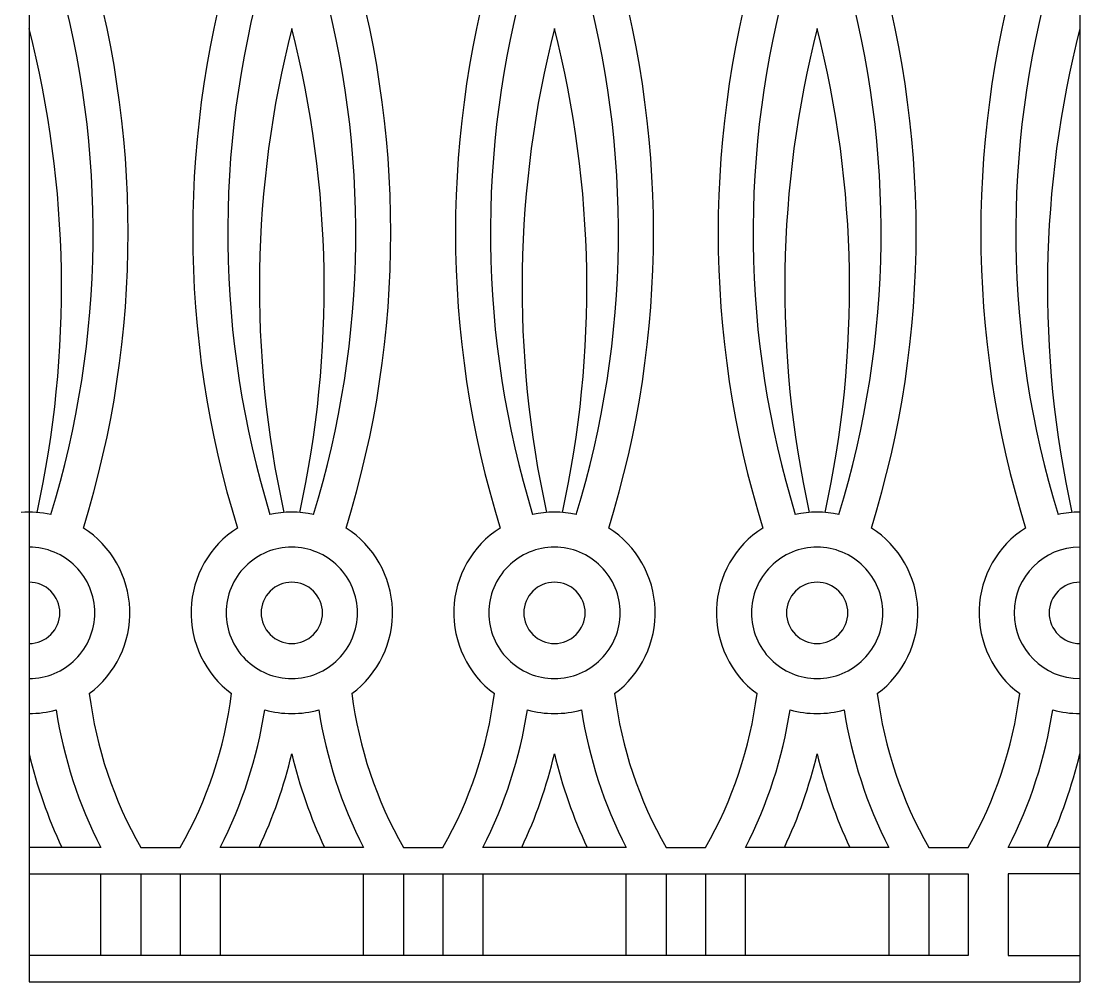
# Model space of a CAD drawing. Extents: x -111 to 2985, y -118 to 122.
# Drawn here: x -77.19 to -50.42, y 44.77 to 69.07 of the extents above; entities that cross this region are included whole.
import ezdxf

# ---------------------------------------------------------------- set-up
doc = ezdxf.new("R2010")
doc.units = 0
doc.layers.add('LAYER_03', color=5, linetype='CONTINUOUS')

msp = doc.modelspace()

# ---------------------------------------------------------------- linework, layer by layer
at = {"layer": 'LAYER_03'}
for points in [[(-76.987, 81.499), (-76.987, 44.775)], [(-50.418, 81.499), (-50.418, 44.775)], [(-74.165, 48.17), (-73.167, 48.17)], [(-67.523, 48.17), (-66.525, 48.17)], [(-60.881, 48.17), (-59.883, 48.17)], [(-54.238, 48.17), (-53.24, 48.17)], [(-53.24, 47.506), (-53.24, 45.439), (-76.987, 45.439)], [(-76.987, 47.506), (-53.24, 47.506)], [(-75.172, 45.439), (-75.172, 47.506)], [(-74.165, 47.506), (-74.165, 45.439)], [(-73.167, 47.506), (-73.167, 45.439)], [(-72.16, 47.506), (-72.16, 45.439)], [(-68.53, 45.439), (-68.53, 47.506)], [(-67.523, 47.506), (-67.523, 45.439)], [(-66.525, 47.506), (-66.525, 45.439)], [(-65.518, 47.506), (-65.518, 45.439)], [(-61.888, 45.439), (-61.888, 47.506)], [(-60.881, 47.506), (-60.881, 45.439)], [(-59.883, 47.506), (-59.883, 45.439)], [(-58.876, 45.439), (-58.876, 47.506)], [(-55.245, 47.506), (-55.245, 45.439)], [(-54.238, 47.506), (-54.238, 45.439)], [(-52.233, 47.506), (-52.233, 45.439), (-50.418, 45.439)], [(-50.418, 47.506), (-52.233, 47.506)], [(-76.987, 44.775), (-50.418, 44.775)]]:
    msp.add_lwpolyline(points, dxfattribs=at)
for points in [[(-75.614, 56.253, 0.151359), (-75.614, 71.195), (-76.987, 71.195)], [(-68.972, 56.253, 0.151359), (-68.972, 71.195), (-70.345, 71.195), (-71.719, 71.195, 0.151359), (-71.719, 56.253, 0.524556), (-71.866, 52.064)], [(-62.329, 56.253, 0.151359), (-62.329, 71.195), (-63.703, 71.195), (-65.076, 71.195, 0.151359), (-65.076, 56.253, 0.524556), (-65.223, 52.064)], [(-55.687, 56.253, 0.151359), (-55.687, 71.195), (-57.06, 71.195), (-58.434, 71.195, 0.151359), (-58.434, 56.253, 0.524556), (-58.581, 52.064)], [(-50.418, 71.195), (-51.792, 71.195, 0.151359), (-51.792, 56.253, 0.524556), (-51.939, 52.064)], [(-76.435, 56.594, 0.143669), (-76.276, 70.309)], [(-71.057, 70.309, 0.143669), (-70.897, 56.594)], [(-69.793, 56.594, 0.143669), (-69.633, 70.309)], [(-64.414, 70.309, 0.143669), (-64.255, 56.594)], [(-63.151, 56.594, 0.143669), (-62.991, 70.309)], [(-57.772, 70.309, 0.143669), (-57.613, 56.594)], [(-56.508, 56.594, 0.143669), (-56.349, 70.309)], [(-51.13, 70.309, 0.143669), (-50.97, 56.594)], [(-76.786, 56.647, 0.116884), (-76.987, 68.888)], [(-70.345, 68.888, 0.116884), (-70.546, 56.647)], [(-70.144, 56.647, 0.116884), (-70.345, 68.888)], [(-63.502, 56.647, 0.116884), (-63.703, 68.888, 0.116884), (-63.904, 56.647)], [(-57.06, 68.888, 0.116884), (-57.261, 56.647)], [(-56.859, 56.647, 0.116884), (-57.06, 68.888)], [(-50.418, 68.888, 0.116884), (-50.619, 56.647)], [(-76.435, 56.594, 0.0745), (-77.188, 56.647)], [(-69.793, 56.594, 0.109666), (-70.897, 56.594)], [(-63.151, 56.594, 0.109666), (-64.255, 56.594)], [(-56.508, 56.594, 0.109666), (-57.613, 56.594)], [(-50.418, 56.655, 0.054669), (-50.97, 56.594)], [(-75.467, 52.064, 0.524556), (-75.614, 56.253)], [(-75.467, 52.064, 0.524556), (-75.614, 56.253)], [(-68.825, 52.064, 0.524556), (-68.972, 56.253)], [(-68.825, 52.064, 0.524556), (-68.972, 56.253)], [(-62.182, 52.064, 0.524556), (-62.329, 56.253)], [(-62.182, 52.064, 0.524556), (-62.329, 56.253)], [(-55.54, 52.064, 0.524556), (-55.687, 56.253)], [(-55.54, 52.064, 0.524556), (-55.687, 56.253)], [(-76.987, 52.446, 0.414214), (-75.326, 54.108, 0.414214), (-76.987, 55.769)], [(-50.418, 55.769, 1), (-50.418, 52.446)], [(-76.987, 53.332, 0.414214), (-76.211, 54.108, 0.414214), (-76.987, 54.883)], [(-50.418, 54.883, 1), (-50.418, 53.332)], [(-75.467, 52.064, 0.098233), (-74.165, 48.17)], [(-73.167, 48.17, 0.098233), (-71.866, 52.064)], [(-68.825, 52.064, 0.098233), (-67.523, 48.17)], [(-66.525, 48.17, 0.098233), (-65.223, 52.064)], [(-62.182, 52.064, 0.098233), (-60.881, 48.17)], [(-59.883, 48.17, 0.098233), (-58.581, 52.064)], [(-55.54, 52.064, 0.098233), (-54.238, 48.17)], [(-53.24, 48.17, 0.098233), (-51.939, 52.064)], [(-76.987, 51.56, 0.068064), (-76.303, 51.654, 0.080599), (-75.172, 48.17), (-76.987, 48.17)], [(-50.418, 48.17), (-52.233, 48.17, 0.080599), (-51.102, 51.654, 0.068064), (-50.418, 51.56)], [(-76.987, 50.542, 0.051119), (-76.159, 48.17)], [(-71.174, 48.17, 0.051119), (-70.345, 50.542, 0.051119), (-69.516, 48.17)], [(-64.531, 48.17, 0.051119), (-63.703, 50.542)], [(-63.703, 50.542, 0.051119), (-62.874, 48.17)], [(-57.889, 48.17, 0.051119), (-57.06, 50.542, 0.051119), (-56.232, 48.17)], [(-51.247, 48.17, 0.051119), (-50.418, 50.542)]]:
    msp.add_lwpolyline(points, format="xyb", dxfattribs=at)
for points in [[(-70.345, 55.769, 0.414214), (-72.007, 54.108, 0.414214), (-70.345, 52.446, 0.414214), (-68.684, 54.108, 0.414214)], [(-63.703, 55.769, 0.414214), (-65.364, 54.108, 0.414214), (-63.703, 52.446, 0.414214), (-62.041, 54.108, 0.414214)], [(-57.06, 55.769, 0.414214), (-58.722, 54.108, 0.414214), (-57.06, 52.446, 0.414214), (-55.399, 54.108, 0.414214)], [(-70.345, 54.883, 0.414214), (-71.121, 54.108, 0.414214), (-70.345, 53.332, 0.414214), (-69.569, 54.108, 0.414214)], [(-63.703, 54.883, 0.414214), (-64.479, 54.108, 0.414214), (-63.703, 53.332, 0.414214), (-62.927, 54.108, 0.414214)], [(-57.06, 54.883, 0.414214), (-57.836, 54.108, 0.414214), (-57.06, 53.332, 0.414214), (-56.285, 54.108, 0.414214)], [(-68.53, 48.17), (-72.16, 48.17, 0.080599), (-71.029, 51.654, 0.136762), (-69.661, 51.654, 0.080599)], [(-65.518, 48.17, 0.080599), (-64.387, 51.654, 0.136762), (-63.019, 51.654, 0.080599), (-61.888, 48.17)], [(-55.245, 48.17), (-58.876, 48.17, 0.080599), (-57.744, 51.654, 0.136762), (-56.377, 51.654, 0.080599)]]:
    msp.add_lwpolyline(points, format="xyb", close=True, dxfattribs=at)

doc.saveas('drawing.dxf')
